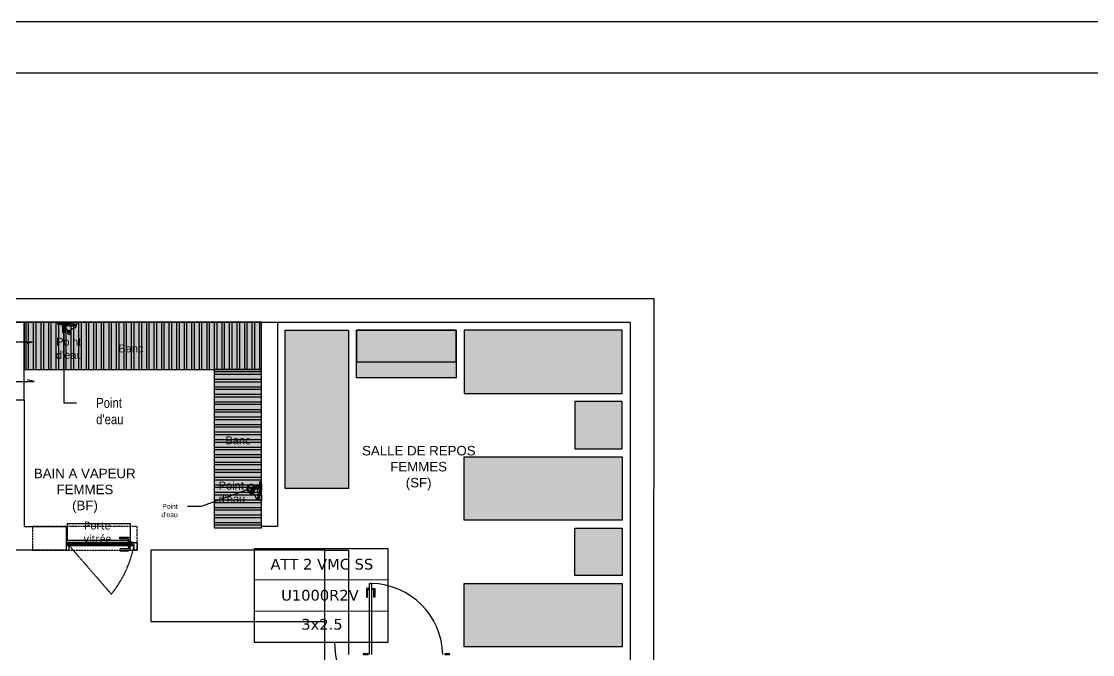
# Model space of a CAD drawing. Header units: millimetres. Extents: x 61345 to 69644, y 9491 to 29385.
# Drawn here: x 64525 to 65879, y 13922 to 14722 of the extents above; entities that cross this region are included whole.
import ezdxf
from ezdxf.enums import TextEntityAlignment as Align

# ---------------------------------------------------------------- set-up
doc = ezdxf.new("R2010")
doc.units = ezdxf.units.MM
for name, pattern in [('ACAD_ISO03W100', [30, 12, -18]), ('DASHED2', [0.375, 0.25, -0.125]), ('PROJECTION', [0.375, 0.25, -0.125])]:
    doc.linetypes.add(name, pattern=pattern)
doc.layers.add('ATT ELECTRIQUES', color=3, linetype='Continuous')
doc.layers.add('Plan Archi', color=8, linetype='Continuous')
doc.layers.add('STRUCTURE POUTRES', color=5, linetype='ACAD_ISO03W100', lineweight=20)
doc.styles.add('0-TEXT-ANNO', font='', dxfattribs={"height": 2.5})
doc.styles.add('1-LIGHT-COND', font='')
doc.styles.get("Standard").update_dxf_attribs({"font": 'arial.ttf'})
doc.styles.add('Verdana', font='verdana.ttf')
doc.styles.get('0-TEXT-ANNO').set_extended_font_data('Roboto Light')
doc.styles.get('1-LIGHT-COND').set_extended_font_data('Roboto Condensed Light')

# ---------------------------------------------------------------- blocks, each defined once
blk = doc.blocks.new('_DotSmall')
at = {"color": 0, "linetype": 'ByBlock', "const_width": 0.5}
blk.add_lwpolyline([(-0.0625, 0, 1), (0.0625, 0, 1)], format="xyb", close=True, dxfattribs=at)
blk = doc.blocks.new('ETIQ ECL')
at = {"color": 6, "linetype": 'ByBlock'}
blk.add_lwpolyline([(-28.09, 19.8), (28.09, 19.8), (28.09, -19.8), (-28.09, -19.8)], close=True, dxfattribs=at)
at = {"layer": 'STRUCTURE POUTRES', "color": 6, "linetype": 'ByBlock'}
for points in [[(-28.09, 19.8), (28.09, 19.8), (28.09, 6.6), (-28.09, 6.6)], [(-28.09, 6.6), (28.09, 6.6), (28.09, -6.6), (-28.09, -6.6)], [(-28.09, -6.6), (28.09, -6.6), (28.09, -19.8), (-28.09, -19.8)]]:
    blk.add_lwpolyline(points, close=True, dxfattribs=at)
at = {"layer": 'STRUCTURE POUTRES', "color": 6, "linetype": 'ByBlock', "style": 'Verdana'}
for tag, p in [('CIRCUIT', (0.33, 10.99)), ('CABLE', (-0.49, -2.08)), ('SECTION', (0.37, -14.32))]:
    blk.add_attdef(tag, text='', height=4.5, dxfattribs=at).set_placement(p, align=Align.CENTER)

msp = doc.modelspace()

# ---------------------------------------------------------------- hatches: boundary and pattern name
at = {"layer": 'Plan Archi', "true_color": 0xffffff}
h = msp.add_hatch(color=7, dxfattribs=at)
h.dxf.hatch_style = 1
h.paths.add_polyline_path([(64828.6, 14281.8), (64828.6, 14341.8), (64528.6, 14341.8), (64528.6, 14281.8)])
at = {"layer": 'Plan Archi'}
h = msp.add_hatch(dxfattribs=at)
h.set_pattern_fill('ANSI32', color=256, angle=225)
h.set_pattern_definition([(270, (64648.549, 14331.755), (9.525, -1e-15), []), (270, (64645.374, 14328.58), (9.525, -1e-15), [])])
h.paths.add_polyline_path([(64828.6, 14281.8), (64828.6, 14341.8), (64528.6, 14341.8), (64528.6, 14281.8)])
h = msp.add_hatch(color=256, dxfattribs=at)
h.dxf.hatch_style = 1
h.paths.add_polyline_path([(65224.4, 14081.6), (65284.4, 14081.6), (65284.4, 14021.6), (65224.4, 14021.6)])
h.paths.add_polyline_path([(65084.4, 14011.6), (65284.4, 14011.6), (65284.4, 13931.6), (65084.4, 13931.6)])
h.paths.add_polyline_path([(65084.4, 14171.6), (65284.4, 14171.6), (65284.4, 14091.6), (65084.4, 14091.6)])
h.paths.add_polyline_path([(65224.4, 14181.6), (65284.4, 14181.6), (65284.4, 14241.6), (65224.4, 14241.6)])
h.paths.add_polyline_path([(65084.4, 14251.6), (65284.4, 14251.6), (65284.4, 14331.6), (65084.4, 14331.6)])
h.paths.add_polyline_path([(64948.4, 14331.6), (65074.4, 14331.6), (65074.4, 14271.6), (64948.4, 14271.6)])
h.paths.add_polyline_path([(64858.4, 14131.6), (64858.4, 14331.6), (64938.4, 14331.6), (64938.4, 14131.6)])
at = {"layer": 'Plan Archi', "true_color": 0xffffff}
h = msp.add_hatch(color=7, dxfattribs=at)
h.dxf.hatch_style = 1
h.paths.add_polyline_path([(64768.6, 14081.8), (64828.6, 14081.8), (64828.6, 14281.8), (64768.6, 14281.8)])
at = {"layer": 'Plan Archi'}
h = msp.add_hatch(dxfattribs=at)
h.set_pattern_fill('ANSI32', color=256, angle=135)
h.set_pattern_definition([(180, (64818.551, 14161.757), (-6e-16, -9.525), []), (180, (64815.376, 14164.932), (-6e-16, -9.525), [])])
h.paths.add_polyline_path([(64768.6, 14081.8), (64828.6, 14081.8), (64828.6, 14281.8), (64768.6, 14281.8)])

# ---------------------------------------------------------------- linework, layer by layer
msp.add_lwpolyline([(68295.4, 14721.6), (68295.4, 10730.6), (62705.4, 10730.6), (62705.4, 14721.6)], close=True)
msp.add_lwpolyline([(62770.4, 11111.6), (62770.4, 14656.6), (68230.4, 14656.6), (68230.4, 11111.6)])
at = {"layer": 'ATT ELECTRIQUES', "color": 6, "linetype": 'ByBlock'}
msp.add_arc((65012.4, 13935.4), 91.5, 179.0549, 239.8156, dxfattribs=at)
at = {"layer": 'Plan Archi'}
for p, q in [((65324.5, 14371.4), (63046.1, 14371.4)), ((65324.4, 13668.3), (65324.5, 14371.4)), ((63092.6, 14341.6), (65294.4, 14341.6)), ((64528.6, 14341.8), (64518.6, 14341.8)), ((64528.6, 14243.6), (64528.6, 14341.8)), ((64582.3, 14341.8), (64574.8, 14341.8)), ((64574.9, 14341.8), (64582.3, 14341.8)), ((64576.5, 14337.3), (64578.6, 14337.3)), ((64576.6, 14338.7), (64578.6, 14338.7)), ((64576.7, 14338.7), (64576.7, 14337.3)), ((64580.5, 14338.7), (64578.5, 14338.7)), ((64585.4, 14337.3), (64578.5, 14337.3)), ((64580.4, 14338.7), (64580.4, 14337.3)), ((64585.4, 14337.3), (64592.3, 14337.3)), ((64595.9, 14341.8), (64588.5, 14341.8)), ((64588.5, 14341.8), (64596, 14341.8)), ((64590.3, 14338.7), (64592.3, 14338.7)), ((64590.4, 14338.7), (64590.4, 14337.3)), ((64594.2, 14338.7), (64592.2, 14338.7)), ((64594.3, 14337.3), (64592.2, 14337.3)), ((64594.1, 14338.7), (64594.1, 14337.3)), ((64828.6, 14083.7), (64828.6, 14341.8)), ((64828.6, 14341.8), (64848.6, 14341.8)), ((64848.6, 14341.8), (64848.6, 14083.7)), ((65294.4, 14341.6), (65294.4, 13668.3)), ((64583.5, 14331.5), (64583.5, 14330.6)), ((64583.6, 14331.4), (64585.4, 14331.4)), ((64583.8, 14328.7), (64585.4, 14328.7)), ((64585, 14329.9), (64585.4, 14329.9)), ((64587.2, 14331.4), (64585.4, 14331.4)), ((64585.8, 14329.9), (64585.4, 14329.9)), ((64587, 14328.7), (64585.4, 14328.7)), ((64587.3, 14331.5), (64587.3, 14330.6)), ((64948.6, 14331.8), (64948.6, 14291.8)), ((65074.4, 14331.8), (64948.6, 14331.8)), ((65074.4, 14291.8), (65074.4, 14331.8)), ((64506.7, 14316.8), (64541.1, 14316.8)), ((64541.1, 14316.8), (64532.5, 14314.8)), ((64948.6, 14291.8), (65074.4, 14291.8)), ((64506.7, 14266.8), (64541.1, 14266.8)), ((64541.1, 14266.8), (64532.5, 14268.7)), ((64398.6, 14243.6), (64528.6, 14243.6)), ((64518.6, 14243.6), (64528.6, 14243.6)), ((64528.6, 14243.6), (64528.6, 14083.6)), ((64824.1, 14135.8), (64824.1, 14133.7)), ((64825.5, 14135.6), (64824.1, 14135.6)), ((64824.1, 14126.9), (64824.1, 14133.8)), ((64825.5, 14131.9), (64824.1, 14131.9)), ((64825.5, 14135.7), (64825.5, 14133.7)), ((64825.5, 14131.8), (64825.5, 14133.8)), ((64828.6, 14130), (64828.6, 14137.5)), ((64828.6, 14137.4), (64828.6, 14130)), ((64815.5, 14128.5), (64815.5, 14126.9)), ((64815.5, 14125.3), (64815.5, 14126.9)), ((64816.7, 14127.3), (64816.7, 14126.9)), ((64816.7, 14126.5), (64816.7, 14126.9)), ((64818.3, 14128.8), (64817.4, 14128.8)), ((64818.3, 14125), (64817.4, 14125)), ((64818.2, 14128.7), (64818.2, 14126.9)), ((64818.2, 14125.1), (64818.2, 14126.9)), ((64824.1, 14126.9), (64824.1, 14120)), ((64825.5, 14121.9), (64824.1, 14121.9)), ((64824.1, 14118), (64824.1, 14120.1)), ((64825.5, 14118.2), (64824.1, 14118.2)), ((64825.5, 14122), (64825.5, 14120)), ((64825.5, 14118.1), (64825.5, 14120.1)), ((64828.6, 14116.4), (64828.6, 14123.8)), ((64828.6, 14123.8), (64828.6, 14116.3)), ((64528.6, 14083.6), (64581.6, 14083.6)), ((64581.6, 14083.6), (64581.6, 14053.6)), ((64583.1, 14086.9), (64583.1, 14066.2)), ((64663.2, 14086.9), (64583.1, 14086.9)), ((64663.2, 14066.2), (64663.2, 14086.9)), ((64848.6, 14083.7), (64828.6, 14083.7)), ((64583.1, 14066.2), (64663.2, 14066.2)), ((64581.6, 14053.6), (64518.6, 14053.6)), ((64688.5, 14053.7), (64688.5, 13963.7)), ((64908.5, 14053.7), (64688.5, 14053.7)), ((64908.5, 13963.7), (64908.5, 14053.7)), ((64908.5, 13901.8), (64908.5, 14053.7)), ((64908.5, 14053.7), (64938.5, 14053.7)), ((64938.5, 14053.7), (64938.5, 13921.8)), ((64965, 13921.8), (64965, 14011.8)), ((64965, 14011.8), (64967.7, 14011.8)), ((64967.7, 14011.8), (64965, 14011.8)), ((64967.7, 14011.8), (64967.7, 13921.8)), ((64961.1, 14005.1), (64961.1, 13994.3)), ((64964.9, 14005.1), (64961.1, 14005.1)), ((64962.4, 13994.3), (64962.4, 14003.9)), ((64962.4, 14003.9), (64964.9, 14003.9)), ((64967.8, 14005.1), (64971.6, 14005.1)), ((64970.3, 14003.9), (64967.8, 14003.9)), ((64970.3, 13994.3), (64970.3, 14003.9)), ((64971.6, 14005.1), (64971.6, 13994.3)), ((64961.1, 13994.3), (64962.4, 13994.3)), ((64971.6, 13994.3), (64970.3, 13994.3)), ((64688.5, 13963.7), (64908.5, 13963.7)), ((64963.1, 13922.8), (64956.8, 13922.8)), ((64956.8, 13922.8), (64956.8, 13921.9)), ((64956.8, 13921.9), (64963.1, 13921.9)), ((64963.1, 13921.9), (64963.1, 13922.8)), ((65066.5, 13922.8), (65060.3, 13922.8)), ((65060.3, 13922.8), (65060.3, 13921.9)), ((65060.3, 13921.9), (65066.5, 13921.9)), ((65066.5, 13921.9), (65066.5, 13922.8))]:
    msp.add_line(p, q, dxfattribs=at)
at = {"layer": 'Plan Archi', "linetype": 'ByBlock', "lineweight": -2}
for p, q in [((64578.6, 14239.8), (64594.6, 14239.8)), ((64752.5, 14109), (64735.2, 14109))]:
    msp.add_line(p, q, dxfattribs=at)
at = {"layer": 'Plan Archi', "linetype": 'DASHED2'}
for p, q in [((64539, 14083.7), (64539, 14053.7)), ((64671.5, 14083.6), (64539, 14083.7)), ((64671.5, 14053.6), (64671.5, 14083.6)), ((64539, 14053.7), (64671.5, 14053.6))]:
    msp.add_line(p, q, dxfattribs=at)
at = {"layer": 'Plan Archi', "color": 252}
for p, q in [((64582.8, 14062.6), (64582.8, 14060.2)), ((64582.8, 14062.6), (64585.4, 14062.6)), ((64583, 14060.5), (64583, 14062.3)), ((64583.1, 14062.5), (64583.9, 14062.5)), ((64583.9, 14062.5), (64585.1, 14062.5)), ((64584.3, 14062.4), (64583.9, 14061.8)), ((64584, 14062.4), (64585.3, 14062.4)), ((64585.3, 14062.4), (64584.8, 14061.8)), ((64585.4, 14062.6), (64585.1, 14062.5)), ((64585.4, 14063.5), (64589.9, 14063.5)), ((64585.4, 14062.6), (64585.5, 14062.6)), ((64585.4, 14062.6), (64585.4, 14062.4)), ((64585.4, 14062.6), (64585.4, 14062.6)), ((64585.5, 14062.5), (64585.5, 14062.6)), ((64585.6, 14062.6), (64585.6, 14061.6)), ((64585.7, 14062.5), (64585.7, 14062.5)), ((64585.8, 14062.4), (64587.6, 14062.4)), ((64586.4, 14061.9), (64585.9, 14062.4)), ((64585.9, 14062.4), (64587.2, 14062.4)), ((64586.9, 14062.4), (64587.3, 14061.8)), ((64587.6, 14062.4), (64588.5, 14062.4)), ((64587.6, 14062.3), (64587.6, 14062.4)), ((64587.6, 14062.3), (64588.2, 14062.3)), ((64588.5, 14062.4), (64588.5, 14062.4)), ((64588.5, 14060.3), (64588.5, 14062.4)), ((64660.5, 14064.6), (64662.7, 14064.6)), ((64660.5, 14064.4), (64662.7, 14064.4)), ((64584.3, 14060.2), (64582.8, 14060.2)), ((64585.5, 14060.2), (64582.8, 14060.2)), ((64582.9, 14061.1), (64585, 14061.5)), ((64582.9, 14061.2), (64583.1, 14061.2)), ((64583.1, 14061.3), (64583.1, 14062.2)), ((64583.1, 14062.2), (64583.2, 14062.2)), ((64583.1, 14061.4), (64583.6, 14062.2)), ((64583.1, 14061.4), (64583.2, 14061.5)), ((64583.1, 14061.1), (64583.1, 14061.3)), ((64583.1, 14061.2), (64583.9, 14061.2)), ((64583.1, 14060.5), (64583.1, 14061.1)), ((64583.3, 14060.9), (64583.1, 14060.8)), ((64583.2, 14060.4), (64583.1, 14060.5)), ((64583.1, 14060.4), (64584.3, 14060.4)), ((64583.2, 14062.2), (64583.7, 14062.2)), ((64583.2, 14061.5), (64583.8, 14061.6)), ((64584.3, 14060.4), (64583.2, 14060.4)), ((64583.6, 14060.9), (64583.3, 14060.9)), ((64583.4, 14061.6), (64583.4, 14060.7)), ((64584.6, 14061.1), (64583.6, 14060.9)), ((64583.7, 14061.5), (64583.9, 14061.8)), ((64583.8, 14061.6), (64584.6, 14061.7)), ((64584.1, 14061.9), (64584.8, 14061.9)), ((64584.3, 14060.4), (64584.3, 14060.2)), ((64584.3, 14060.3), (64584.3, 14060.4)), ((64584.3, 14060.3), (64585.5, 14060.3)), ((64585.5, 14060.2), (64584.3, 14060.2)), ((64584.5, 14060.7), (64585.4, 14060.7)), ((64584.6, 14060.7), (64584.6, 14061.5)), ((64584.7, 14061.1), (64584.6, 14061.1)), ((64584.7, 14061.6), (64584.8, 14061.3)), ((64584.8, 14061.9), (64585.2, 14061.9)), ((64585, 14060.2), (64585, 14061.1)), ((64586.1, 14062.1), (64585.1, 14062.1)), ((64585.3, 14060.8), (64585.1, 14061.3)), ((64585.2, 14061.5), (64585.3, 14061.7)), ((64585.5, 14061.7), (64585.5, 14060.3)), ((64585.5, 14060.3), (64585.5, 14060.2)), ((64585.5, 14060.2), (64585.5, 14060.2)), ((64585.7, 14060.3), (64585.7, 14061.7)), ((64585.7, 14060.3), (64585.7, 14060.3)), ((64587, 14060.3), (64585.7, 14060.3)), ((64585.8, 14060.7), (64586, 14060.7)), ((64585.9, 14061.7), (64586, 14061.5)), ((64586.1, 14061.3), (64585.9, 14060.8)), ((64586, 14061.9), (64587.1, 14061.9)), ((64586, 14060.7), (64586.7, 14060.7)), ((64586.1, 14061.3), (64586.6, 14060.9)), ((64586.1, 14061.3), (64586.1, 14061.3)), ((64586.2, 14061.1), (64586.2, 14060.2)), ((64586.3, 14061.5), (64588.3, 14061.1)), ((64586.4, 14061.8), (64586.4, 14061.9)), ((64586.4, 14061.3), (64586.5, 14061.6)), ((64586.6, 14061.1), (64586.5, 14061.1)), ((64586.6, 14061.7), (64587.4, 14061.6)), ((64586.6, 14061.5), (64586.6, 14060.9)), ((64587.6, 14060.9), (64586.6, 14061.1)), ((64586.6, 14060.9), (64586.6, 14060.7)), ((64586.7, 14060.3), (64586.7, 14060.4)), ((64587.9, 14060.4), (64586.7, 14060.4)), ((64587, 14060.3), (64587, 14060.4)), ((64587, 14060.4), (64588.2, 14060.4)), ((64588.5, 14060.3), (64587, 14060.3)), ((64587.3, 14061.8), (64587.5, 14061.5)), ((64587.3, 14061.2), (64588.3, 14061.2)), ((64587.4, 14061.6), (64588, 14061.5)), ((64587.9, 14062.2), (64587.5, 14062.2)), ((64587.6, 14062.2), (64588.1, 14061.4)), ((64587.9, 14060.9), (64587.6, 14060.9)), ((64587.8, 14060.7), (64587.8, 14061.5)), ((64587.9, 14062.2), (64588, 14062.2)), ((64588.1, 14060.8), (64587.9, 14060.9)), ((64587.9, 14060.4), (64588, 14060.5)), ((64588, 14062.2), (64588, 14061.6)), ((64588, 14061.6), (64588, 14061.6)), ((64588, 14061.6), (64588.1, 14061.6)), ((64588, 14061.6), (64588, 14060.7)), ((64588, 14061.5), (64588.1, 14061.4)), ((64588, 14060.7), (64588, 14060.7)), ((64588, 14060.5), (64588, 14060.7)), ((64588, 14060.7), (64588.1, 14060.7)), ((64588.1, 14061.4), (64588.1, 14061.5)), ((64588.1, 14061.3), (64588.1, 14061.4)), ((64588.1, 14061.1), (64588.1, 14061.3)), ((64588.1, 14060.8), (64588.1, 14061.1)), ((64588.3, 14061.1), (64588.1, 14061.1)), ((64588.1, 14060.8), (64588.1, 14060.8)), ((64588.4, 14062.1), (64588.4, 14060.6)), ((64660.4, 14058.7), (64662.6, 14058.7)), ((64660.4, 14058.5), (64662.6, 14058.5))]:
    msp.add_line(p, q, dxfattribs=at)
at = {"layer": 'Plan Archi', "color": 252, "linetype": 'PROJECTION'}
msp.add_line((64585.5, 14059.5), (64638.8, 13998.1), dxfattribs=at)
at = {"layer": 'Plan Archi'}
for points in [[(64828.6, 14281.8), (64828.6, 14341.8), (64528.6, 14341.8), (64528.6, 14281.8)], [(64576.1, 14339.1), (64576.1, 14340.5), (64570.8, 14340.5), (64570.8, 14339.1)], [(64577.6, 14328.4), (64577.6, 14341.8), (64579.5, 14341.8), (64579.5, 14328.4)], [(64581, 14340.5), (64581, 14339.1), (64586.3, 14339.1), (64586.3, 14340.5)], [(64858.4, 14131.6), (64858.4, 14331.6), (64938.4, 14331.6), (64938.4, 14131.6)], [(64948.4, 14331.6), (65074.4, 14331.6), (65074.4, 14271.6), (64948.4, 14271.6)], [(65084.4, 14251.6), (65284.4, 14251.6), (65284.4, 14331.6), (65084.4, 14331.6)], [(64768.6, 14081.8), (64828.6, 14081.8), (64828.6, 14281.8), (64768.6, 14281.8)], [(65224.4, 14181.6), (65284.4, 14181.6), (65284.4, 14241.6), (65224.4, 14241.6)], [(65084.4, 14171.6), (65284.4, 14171.6), (65284.4, 14091.6), (65084.4, 14091.6)], [(64815.2, 14132.7), (64828.6, 14132.7), (64828.6, 14130.8), (64815.2, 14130.8)], [(64825.8, 14134.2), (64827.3, 14134.2), (64827.3, 14139.5), (64825.8, 14139.5)], [(64827.3, 14129.3), (64825.8, 14129.3), (64825.8, 14124), (64827.3, 14124)], [(65224.4, 14081.6), (65284.4, 14081.6), (65284.4, 14021.6), (65224.4, 14021.6)], [(65084.4, 14011.6), (65284.4, 14011.6), (65284.4, 13931.6), (65084.4, 13931.6)]]:
    msp.add_lwpolyline(points, close=True, dxfattribs=at)
at = {"layer": 'Plan Archi', "linetype": 'ByBlock', "lineweight": -2}
for points in [[(64578.6, 14328.4), (64578.6, 14239.8)], [(64815.2, 14131.8), (64752.5, 14109)]]:
    msp.add_lwpolyline(points, dxfattribs=at)
at = {"layer": 'Plan Archi', "color": 252}
for points in [[(64581.6, 14063), (64581.6, 14054.1), (64582, 14054.1), (64582, 14053.6), (64585.5, 14053.6), (64585.5, 14062.6), (64586.6, 14062.6), (64586.6, 14063.5), (64582.1, 14063.5), (64582.1, 14063.5), (64581.6, 14063.5), (64581.6, 14054.1)], [(64582.2, 14062.5), (64582.2, 14059.5), (64667.6, 14059.5), (64667.5, 14062.5), (64666.6, 14062.5), (64666.6, 14063.5), (64585.3, 14063.5), (64585.3, 14062.5), (64582.2, 14062.5)], [(64671.5, 14054.1), (64671.6, 14058.1), (64671.5, 14054.1), (64671, 14054.1), (64671, 14053.6), (64667.7, 14053.6), (64667.8, 14062.6), (64666.8, 14062.6), (64666.8, 14063.5), (64671.1, 14063.5), (64671.1, 14063.5), (64671.6, 14063.5), (64671.5, 14054.1)], [(64664.6, 14061.5), (64588.7, 14061.5)]]:
    msp.add_lwpolyline(points, dxfattribs=at)
for points in [[(64664.6, 14059.7), (64585.3, 14059.7), (64585.3, 14063.3), (64664.6, 14063.3)], [(64588.7, 14063.3), (64586.7, 14063.3), (64586.7, 14062.5), (64585.7, 14062.5), (64585.7, 14059.7), (64588.7, 14059.7)], [(64666.6, 14063.3), (64586.7, 14063.3), (64586.7, 14063.5), (64666.6, 14063.5)], [(64663.7, 14064.3), (64659.4, 14064.3), (64659.4, 14063.5), (64663.7, 14063.5)], [(64667.5, 14062.5), (64666.6, 14062.5), (64666.6, 14063.3), (64664.6, 14063.3), (64664.6, 14059.7), (64667.6, 14059.7)], [(64585.7, 14059.7), (64667.6, 14059.7), (64667.6, 14059.5), (64585.7, 14059.5)], [(64663.7, 14058.8), (64659.4, 14058.8), (64659.4, 14059.6), (64663.7, 14059.5)]]:
    msp.add_lwpolyline(points, close=True, dxfattribs=at)
for points in [[(64660.5, 14064.3), (64660.5, 14067.4, 0.414214), (64660, 14067.9), (64649.9, 14067.9, -0.414214), (64649.6, 14068.2), (64649.6, 14069.8, -0.414214), (64649.9, 14070.1), (64660.2, 14070.1, -0.414207), (64662.7, 14067.6), (64662.7, 14064.3)], [(64660.4, 14058.8), (64660.4, 14055.7, -0.414214), (64659.9, 14055.2), (64649.9, 14055.2, 0.414214), (64649.6, 14054.9), (64649.6, 14053.3, 0.414214), (64649.9, 14053), (64660.1, 14053, 0.414207), (64662.6, 14055.4), (64662.6, 14058.8)]]:
    msp.add_lwpolyline(points, format="xyb", dxfattribs=at)
for centre in [(64585.6, 14062.1), (64583.4, 14061.2), (64585, 14060.7), (64586.2, 14060.7), (64587.8, 14061.2)]:
    msp.add_circle(centre, 0.188, dxfattribs=at)
at = {"layer": 'Plan Archi'}
for centre, radius, start, end in [((64578.6, 14341.9), 3.85, 182.5347, 237.4335), ((64576.5, 14337), 0.25, 90, 188.8954), ((64579.4, 14337.5), 3.26, 188.8954, 250.1671), ((64592.1, 14369.1), 37.2, 248.3704, 254.1622), ((64578.5, 14341.9), 3.85, 302.5665, 357.4653), ((64581.3, 14331.1), 2.19, 12.795, 73.2001), ((64589.5, 14331.1), 2.19, 106.7999, 167.205), ((64592.3, 14341.9), 3.85, 182.5347, 237.4335), ((64578.7, 14369.1), 37.2, 285.8378, 291.6296), ((64591.4, 14337.5), 3.26, 289.8329, 351.1046), ((64592.2, 14341.9), 3.85, 302.5665, 357.4653), ((64594.3, 14337), 0.25, 351.1046, 90), ((64583.5, 14330.6), 0.295, 94.5947, 186.7135), ((64589, 14330), 5.8, 174.0066, 206.3534), ((64583.6, 14331.7), 0.25, 192.795, 270), ((64583.5, 14330.7), 0.057, 130.5077, 228.6854), ((64585, 14331.9), 1.99, 220.4728, 269.9843), ((64583.8, 14328.4), 0.289, 89.0738, 182.7193), ((64585.8, 14331.9), 1.99, 270.0157, 319.5272), ((64581.8, 14330), 5.8, 333.6466, 5.9934), ((64587, 14328.4), 0.289, 357.2807, 90.9262), ((64587.2, 14331.7), 0.25, 270, 347.205), ((64587.3, 14330.6), 0.295, 353.2865, 85.4053), ((64587.3, 14330.7), 0.057, 311.3146, 49.4923), ((64817.9, 14131), 2.19, 282.795, 343.2001), ((64855.9, 14120.2), 37.2, 158.3704, 164.1622), ((64824.3, 14132.9), 3.26, 98.8954, 160.1671), ((64823.8, 14135.8), 0.25, 0, 98.8954), ((64828.7, 14133.7), 3.85, 92.5347, 147.4335), ((64828.7, 14133.8), 3.85, 212.5665, 267.4653), ((64816.8, 14123.3), 5.8, 84.0066, 116.3534), ((64816.8, 14130.5), 5.8, 243.6466, 275.9934), ((64815.2, 14128.5), 0.289, 359.0738, 92.7193), ((64815.2, 14125.3), 0.289, 267.2807, 0.9262), ((64818.7, 14127.3), 1.99, 130.4728, 179.9843), ((64818.7, 14126.5), 1.99, 180.0157, 229.5272), ((64817.4, 14128.8), 0.295, 4.5947, 96.7135), ((64817.5, 14128.8), 0.057, 40.5077, 138.6854), ((64817.4, 14125), 0.295, 263.2865, 355.4053), ((64817.5, 14125), 0.057, 221.3146, 319.4923), ((64818.5, 14128.7), 0.25, 102.795, 180), ((64818.5, 14125.1), 0.25, 180, 257.205), ((64817.9, 14122.8), 2.19, 16.7999, 77.205), ((64855.9, 14133.6), 37.2, 195.8378, 201.6296), ((64824.3, 14120.9), 3.26, 199.8329, 261.1046), ((64823.8, 14118), 0.25, 261.1046, 0), ((64828.7, 14120), 3.85, 92.5347, 147.4335), ((64828.7, 14120.1), 3.85, 212.5665, 267.4653), ((64965.2, 13919.3), 92.5, 1.5142, 88.4784)]:
    msp.add_arc(centre, radius, start, end, dxfattribs=at)
at = {"layer": 'Plan Archi', "color": 252}
for centre, radius, start, end in [((64583.1, 14062.3), 0.15, 94.9999, 179.9999), ((64584, 14061.9), 0.488, 89.9999, 144.9999), ((64585.6, 14062.1), 0.375, 53.13, 134.9999), ((64585.3, 14062.6), 0.188, 269.9999, 306.8698), ((64585.6, 14062.1), 0.375, 44.9999, 126.8698), ((64585.6, 14062.1), 0.375, 59.3165, 69.5126), ((64585.9, 14062.6), 0.188, 233.13, 269.9999), ((64587.2, 14061.9), 0.488, 34.9999, 89.9999), ((64588.2, 14062.1), 0.15, 29.9999, 89.9999), ((64583.1, 14060.5), 0.15, 179.9999, 269.9999), ((64583.4, 14061.2), 0.338, 144.9999, 179.9999), ((64583.4, 14061.2), 0.338, 179.9999, 269.9999), ((64583.4, 14061.2), 0.338, 269.9999, 20.15), ((64583.9, 14061.4), 0.188, 144.9999, 200.15), ((64584.1, 14061.7), 0.188, 89.9999, 144.9999), ((64585.1, 14061.5), 0.488, 134.9999, 179.9999), ((64584.6, 14061.6), 0.15, 45.7349, 100.9999), ((64585, 14060.7), 0.356, 179.9999, 269.9999), ((64584.6, 14061.6), 0.15, 10.9999, 45.7349), ((64584.6, 14061.3), 0.15, 280.9999, 10.9999), ((64585, 14060.7), 0.356, 269.9999, 19.9999), ((64585.3, 14061.4), 0.188, 134.9999, 199.9999), ((64585.2, 14061.7), 0.188, 47.1665, 89.9999), ((64585.6, 14062.1), 0.375, 227.1665, 282.769), ((64585.5, 14061.6), 0.188, 77.2309, 134.9999), ((64585.6, 14062.1), 0.375, 257.2309, 312.8334), ((64585.7, 14061.6), 0.188, 44.9999, 102.769), ((64586, 14061.7), 0.188, 89.9999, 132.8334), ((64586.2, 14060.7), 0.356, 159.9999, 229.9999), ((64585.9, 14061.4), 0.188, 339.9999, 44.9999), ((64586.2, 14060.7), 0.356, 229.9999, 269.9999), ((64586.2, 14060.7), 0.356, 269.9999, 359.9999), ((64586.1, 14061.5), 0.488, 359.9999, 44.9999), ((64586.6, 14061.3), 0.15, 168.9999, 258.9999), ((64586.6, 14061.6), 0.15, 134.265, 168.9999), ((64586.6, 14061.6), 0.15, 78.9999, 134.265), ((64587.1, 14061.7), 0.188, 34.9999, 89.9999), ((64587.3, 14061.4), 0.188, 339.8498, 34.9999), ((64587.8, 14061.2), 0.338, 159.8498, 269.9999), ((64587.8, 14061.2), 0.338, 269.9999, 359.9999), ((64588.1, 14061.5), 0.075, 359.9999, 89.9999), ((64587.8, 14061.2), 0.338, 359.9999, 34.9999), ((64588.1, 14060.8), 0.075, 269.9999, 359.9999), ((64588.2, 14060.6), 0.15, 269.9999, 359.9999), ((64588.2, 14062.1), 0.15, 359.9999, 29.9999)]:
    msp.add_arc(centre, radius, start, end, dxfattribs=at)
at = {"layer": 'Plan Archi', "color": 252, "linetype": 'PROJECTION'}
msp.add_arc((64528.6, 14087.1), 141.6, 321.0606, 348.7645, dxfattribs=at)
at = {"layer": 'Plan Archi', "extrusion": (0, 0, -1)}
for centre, major_axis in [((64585.4, 14328.1), (0, 1.79)), ((64814.9, 14126.9), (1.79, 0))]:
    msp.add_ellipse(centre, major_axis=major_axis, ratio=0.986081, start_param=3.141593, end_param=4.295516, dxfattribs=at)
at = {"layer": 'Plan Archi'}
for centre, major_axis in [((64585.4, 14328.1), (0, 1.79)), ((64814.9, 14126.9), (1.79, 0))]:
    msp.add_ellipse(centre, major_axis=major_axis, ratio=0.986081, start_param=3.141593, end_param=4.295516, dxfattribs=at)

# ---------------------------------------------------------------- block references
at = {"layer": 'ATT ELECTRIQUES', "color": 6, "linetype": 'ByBlock', "xscale": 3, "yscale": 3, "zscale": 3}
msp.add_blockref('ETIQ ECL', (64903.8, 13996.3), dxfattribs=at).add_auto_attribs({'SECTION': '3x2.5', 'CABLE': 'U1000R2V', 'CIRCUIT': 'ATT 2 VMC SS'})
at = {"layer": 'Plan Archi', "lineweight": -2}
for p, xscale, yscale, zscale, rotation in [((64578.6, 14328.4), 37.5, 37.5, 37.5, 90), ((64815.2, 14131.8), 18.75, 18.75, 18.75, 19.94954013459991)]:
    msp.add_blockref('_DotSmall', p, dxfattribs=dict(at, xscale=xscale, yscale=yscale, zscale=zscale, rotation=rotation))

# ---------------------------------------------------------------- texts
at = {"layer": 'Plan Archi', "linetype": 'ByBlock'}
for s, height, p in [('Point', 10, (64569, 14312)), ("d'eau", 10, (64568.8, 14295.3)), ('SALLE DE REPOS', 12, (64955.6, 14173.4)), ('FEMMES', 12, (64991.2, 14153.2)), ('BAIN A VAPEUR', 12, (64540.9, 14144.6)), ('(SF)', 12, (65010.8, 14133)), ('FEMMES', 12, (64569.6, 14124.4)), ('Point', 10, (64774.4, 14130.3)), ('(BF)', 12, (64589.2, 14104.2)), ("d'eau", 10, (64774.2, 14113.6))]:
    msp.add_text(s, height=height, rotation=360, dxfattribs=at).set_placement(p)
at = {"layer": 'Plan Archi'}
for p in [(64663.5, 14308.5), (64798.8, 14192.5)]:
    msp.add_text('Banc', height=10, dxfattribs=at).set_placement(p, align=Align.MIDDLE_CENTER)
at = {"layer": 'Plan Archi', "linetype": 'ByBlock', "style": '0-TEXT-ANNO'}
for s, p in [('Porte', (64604.4, 14079.9)), ('vitrée', (64603.9, 14063.3))]:
    msp.add_text(s, height=10, dxfattribs=at).set_placement(p)
at = {"layer": 'Plan Archi', "style": '1-LIGHT-COND'}
for insert, char_height, attachment_point in [((64619.6, 14246.1), 12.5, 1), ((64722.7, 14112.1), 6.25, 3)]:
    msp.add_mtext("Point\\Pd'eau", dxfattribs=dict(at, insert=insert, char_height=char_height, attachment_point=attachment_point))

doc.saveas('drawing.dxf')
